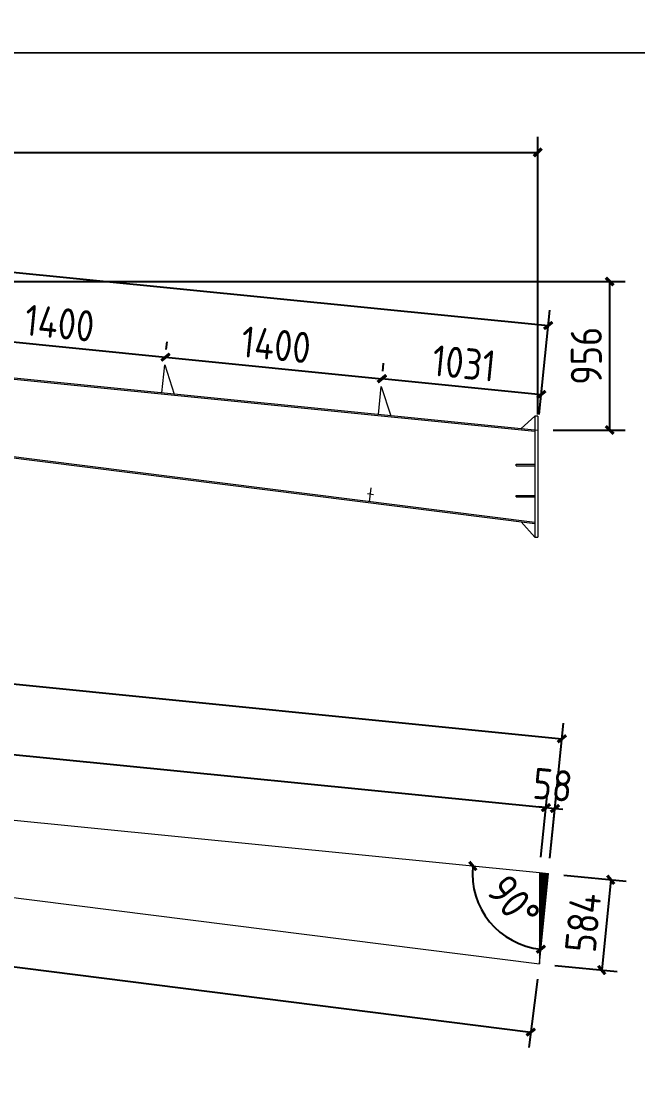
# Model space of a CAD drawing. Extents: x 485428 to 797698, y 56414 to 211814.
# Drawn here: x 756013 to 759981, y 116980 to 123816 of the extents above; entities that cross this region are included whole.
import ezdxf

# ---------------------------------------------------------------- set-up
doc = ezdxf.new("R2010")
doc.units = 0
doc.header["$LTSCALE"] = 1000
doc.header["$MEASUREMENT"] = 0
doc.styles.get("Standard").update_dxf_attribs({"font": 'gbenor.shx', "bigfont": 'gbcbig.shx'})
doc.dimstyles.get("Standard").update_dxf_attribs({"dimscale": 100, "dimtxt": 2, "dimasz": 0.4, "dimexe": 0.5, "dimexo": 1, "dimgap": 0.5, "dimtad": 1, "dimdec": 0, "dimzin": 0, "dimdsep": 46, "dimtxsty": 'Standard', "dimblk": 'ARCHTICK', "dimcen": 0.09, "dimadec": 0, "dimazin": 0, "dimtfac": 1, "dimtdec": 0, "dimtix": 1, "dimtmove": 2, "dimatfit": 3, "dimfxl": 1, "dimtolj": 1, "dimtzin": 0, "dimarcsym": 0})

# ---------------------------------------------------------------- blocks, each defined once
blk = doc.blocks.new('_ArchTick')
at = {"color": 0, "linetype": 'ByBlock', "const_width": 0.4}
blk.add_lwpolyline([(-0.5, -0.5), (0.5, 0.5)], dxfattribs=at)
blk = doc.blocks.new('*D2415')
at = {"color": 3, "lineweight": -2}
for p, q in [((755553.2, 121843.4), (755558.3, 121893.6)), ((755548.3, 121794.1), (756941.4, 121654.8)), ((756946.3, 121704.1), (756951.3, 121754.3))]:
    blk.add_line(p, q, dxfattribs=at)
at = {"layer": 'Defpoints', "color": 0}
for p in [(755543.3, 121743.9), (756941.4, 121654.8), (756936.3, 121604.6)]:
    blk.add_point(p, dxfattribs=at)
at = {"color": 3, "lineweight": -2, "xscale": 50, "yscale": 50, "zscale": 50}
for p, rotation in [((755548.3, 121794.1), 174.289406862425), ((756941.4, 121654.8), 354.2894068624249)]:
    blk.add_blockref('_ArchTick', p, dxfattribs=dict(at, rotation=rotation))
at = {"color": 0, "lineweight": 15, "insert": (756259.8, 121873.7), "char_height": 200, "attachment_point": 5, "rotation": 354.28941}
blk.add_mtext('\\A1;1400', dxfattribs=at)
blk = doc.blocks.new('*D2416')
at = {"color": 3, "lineweight": -2}
for p, q in [((756946.3, 121704.1), (756951.3, 121754.3)), ((756941.4, 121654.8), (758334.4, 121515.5)), ((758339.3, 121564.8), (758344.4, 121615))]:
    blk.add_line(p, q, dxfattribs=at)
at = {"layer": 'Defpoints', "color": 0}
for p in [(756936.3, 121604.6), (758334.4, 121515.5), (758329.4, 121465.3)]:
    blk.add_point(p, dxfattribs=at)
at = {"color": 3, "lineweight": -2, "xscale": 50, "yscale": 50, "zscale": 50}
for p, rotation in [((756941.4, 121654.8), 174.289406862425), ((758334.4, 121515.5), 354.2894068624249)]:
    blk.add_blockref('_ArchTick', p, dxfattribs=dict(at, rotation=rotation))
at = {"color": 0, "lineweight": 15, "insert": (757652.8, 121734.4), "char_height": 200, "attachment_point": 5, "rotation": 354.28941}
blk.add_mtext('\\A1;1400', dxfattribs=at)
blk = doc.blocks.new('*D2417')
at = {"color": 3, "lineweight": -2}
for p, q in [((758339.3, 121564.8), (758344.6, 121617.1)), ((758334.6, 121517.6), (759360.1, 121415.1)), ((759347.1, 121285.2), (759370, 121514.6))]:
    blk.add_line(p, q, dxfattribs=at)
at = {"layer": 'Defpoints', "color": 0}
for p in [(758329.4, 121465.3), (759360.1, 121415.1), (759337.2, 121185.7)]:
    blk.add_point(p, dxfattribs=at)
at = {"color": 3, "lineweight": -2, "xscale": 50, "yscale": 50, "zscale": 50}
for p, rotation in [((758334.6, 121517.6), 174.289406862425), ((759360.1, 121415.1), 354.2894068624249)]:
    blk.add_blockref('_ArchTick', p, dxfattribs=dict(at, rotation=rotation))
at = {"color": 0, "lineweight": 15, "insert": (758862.3, 121615.6), "char_height": 200, "attachment_point": 5, "rotation": 354.28941}
blk.add_mtext('\\A1;1031', dxfattribs=at)
blk = doc.blocks.new('*D2418')
at = {"color": 3, "lineweight": -2}
for p, q in [((749764.1, 122241.4), (749831.2, 122914.4)), ((749821.3, 122814.9), (759404.3, 121858.7)), ((759347.1, 121285.2), (759414.2, 121958.2))]:
    blk.add_line(p, q, dxfattribs=at)
at = {"layer": 'Defpoints', "color": 0}
for p in [(749754.2, 122141.9), (759404.3, 121858.7), (759337.2, 121185.7)]:
    blk.add_point(p, dxfattribs=at)
at = {"color": 3, "lineweight": -2, "xscale": 50, "yscale": 50, "zscale": 50}
for p, rotation in [((749821.3, 122814.9), 174.3018385041065), ((759404.3, 121858.7), 354.3018385041065)]:
    blk.add_blockref('_ArchTick', p, dxfattribs=dict(at, rotation=rotation))
at = {"color": 0, "lineweight": 15, "insert": (754627.7, 122486.1), "char_height": 200, "attachment_point": 5, "rotation": 354.30184}
blk.add_mtext('\\A1;9631', dxfattribs=at)
blk = doc.blocks.new('*D2372')
at = {"color": 3, "lineweight": -2}
for p, q in [((749854.2, 122141.9), (759899.6, 122141.9)), ((759799.6, 122141.9), (759799.6, 121185.7)), ((759437.2, 121185.7), (759899.6, 121185.7))]:
    blk.add_line(p, q, dxfattribs=at)
at = {"layer": 'Defpoints', "color": 0}
for p in [(749754.2, 122141.9), (759337.2, 121185.7), (759799.6, 121185.7)]:
    blk.add_point(p, dxfattribs=at)
at = {"color": 3, "lineweight": -2, "xscale": 50, "yscale": 50, "zscale": 50}
for p, rotation in [((759799.6, 122141.9), 90), ((759799.6, 121185.7), 270)]:
    blk.add_blockref('_ArchTick', p, dxfattribs=dict(at, rotation=rotation))
at = {"color": 0, "lineweight": 15, "insert": (759649.6, 121663.8), "char_height": 200, "attachment_point": 5, "rotation": 90}
blk.add_mtext('\\A1;956', dxfattribs=at)
blk = doc.blocks.new('*D2373')
at = {"color": 3, "lineweight": -2}
for p, q in [((749754.2, 122241.9), (749754.2, 123072.7)), ((759337.2, 121285.7), (759337.2, 123072.7)), ((749754.2, 122972.7), (759337.2, 122972.7))]:
    blk.add_line(p, q, dxfattribs=at)
at = {"layer": 'Defpoints', "color": 0}
for p in [(759337.2, 122972.7), (749754.2, 122141.9), (759337.2, 121185.7)]:
    blk.add_point(p, dxfattribs=at)
at = {"color": 3, "lineweight": -2, "xscale": 50, "yscale": 50, "zscale": 50, "rotation": 180}
blk.add_blockref('_ArchTick', (749754.2, 122972.7), dxfattribs=at)
at = {"color": 3, "lineweight": -2, "xscale": 50, "yscale": 50, "zscale": 50}
blk.add_blockref('_ArchTick', (759337.2, 122972.7), dxfattribs=at)
at = {"color": 0, "lineweight": 15, "insert": (754545.7, 123122.7), "char_height": 200, "attachment_point": 5}
blk.add_mtext('\\A1;9583', dxfattribs=at)
blk = doc.blocks.new('*D2374')
at = {"color": 3, "lineweight": -2}
for p, q in [((749810.7, 119390.3), (749852.5, 119808.7)), ((749842.5, 119709.2), (759389.5, 118756.6)), ((759357.7, 118437.7), (759399.5, 118856.1))]:
    blk.add_line(p, q, dxfattribs=at)
at = {"layer": 'Defpoints', "color": 0}
for p in [(749800.8, 119290.8), (759389.5, 118756.6), (759347.8, 118338.2)]:
    blk.add_point(p, dxfattribs=at)
at = {"color": 3, "lineweight": -2, "xscale": 50, "yscale": 50, "zscale": 50}
for p, rotation in [((749842.5, 119709.2), 174.3018853825855), ((759389.5, 118756.6), 354.3018853825855)]:
    blk.add_blockref('_ArchTick', p, dxfattribs=dict(at, rotation=rotation))
at = {"color": 0, "lineweight": 15, "insert": (754631.6, 119388.8), "char_height": 200, "attachment_point": 5, "rotation": 354.30189}
blk.add_mtext('\\A1;上翼板 9594', dxfattribs=at)
blk = doc.blocks.new('*D2375')
at = {"color": 3, "lineweight": -2}
for p, q in [((759357.7, 118437.7), (759399.6, 118856.1)), ((759415.8, 118431.9), (759457.7, 118850.3)), ((759389.6, 118756.6), (759339.9, 118761.6)), ((759389.6, 118756.6), (759447.7, 118750.8)), ((759447.7, 118750.8), (759497.5, 118745.8))]:
    blk.add_line(p, q, dxfattribs=at)
at = {"layer": 'Defpoints', "color": 0}
for p in [(759447.7, 118750.8), (759347.8, 118338.2), (759405.9, 118332.4)]:
    blk.add_point(p, dxfattribs=at)
at = {"color": 3, "lineweight": -2, "xscale": 50, "yscale": 50, "zscale": 50}
for p, rotation in [((759389.6, 118756.6), 354.2894068624249), ((759447.7, 118750.8), 174.2894068624249)]:
    blk.add_blockref('_ArchTick', p, dxfattribs=dict(at, rotation=rotation))
at = {"color": 0, "lineweight": 15, "insert": (759433.6, 118903), "char_height": 200, "attachment_point": 5, "rotation": 354.28941}
blk.add_mtext('\\A1;58', dxfattribs=at)
blk = doc.blocks.new('*D2377')
at = {"color": 3, "lineweight": -2}
for p, q in [((749788.2, 118856), (749733.1, 118419.3)), ((749745.6, 118518.5), (759292.3, 117312)), ((759335.2, 117652.1), (759279.7, 117212.8))]:
    blk.add_line(p, q, dxfattribs=at)
at = {"layer": 'Defpoints', "color": 0}
for p in [(749800.8, 118955.2), (759347.8, 117751.3), (759292.3, 117312)]:
    blk.add_point(p, dxfattribs=at)
at = {"color": 3, "lineweight": -2, "xscale": 50, "yscale": 50, "zscale": 50}
for p, rotation in [((749745.6, 118518.5), 172.7974352008162), ((759292.3, 117312), 352.7974352008162)]:
    blk.add_blockref('_ArchTick', p, dxfattribs=dict(at, rotation=rotation))
at = {"color": 0, "lineweight": 15, "insert": (754538.6, 118070.6), "char_height": 200, "attachment_point": 5, "rotation": 352.79744}
blk.add_mtext('\\A1;下翼板 9623', dxfattribs=at)
blk = doc.blocks.new('*D2351')
at = {"color": 3, "lineweight": -2}
for p, q in [((749810.7, 119390.3), (749897.2, 120257.4)), ((749887.3, 120157.9), (759492.4, 119199.5)), ((759415.8, 118431.9), (759502.3, 119299))]:
    blk.add_line(p, q, dxfattribs=at)
at = {"layer": 'Defpoints', "color": 0}
for p in [(749800.8, 119290.8), (759492.4, 119199.5), (759405.9, 118332.4)]:
    blk.add_point(p, dxfattribs=at)
at = {"color": 3, "lineweight": -2, "xscale": 50, "yscale": 50, "zscale": 50}
for p, rotation in [((749887.3, 120157.9), 174.3018098899082), ((759492.4, 119199.5), 354.3018098899082)]:
    blk.add_blockref('_ArchTick', p, dxfattribs=dict(at, rotation=rotation))
at = {"color": 0, "lineweight": 15, "insert": (754705.4, 119834.5), "char_height": 200, "attachment_point": 5, "rotation": 354.30181}
blk.add_mtext('\\A1;腹板 9653', dxfattribs=at)
blk = doc.blocks.new('*D2379')
at = {"color": 0, "lineweight": -2}
blk.add_arc((759405.9, 118332.4), 489.3, 174.30189, 264.28941, dxfattribs=at)
at = {"layer": 'Defpoints', "color": 0}
for p in [(749800.8, 119290.8), (759347.8, 118338.2), (759405.9, 118332.4), (758960, 118131.1), (759347.8, 117751.3)]:
    blk.add_point(p, dxfattribs=at)
at = {"color": 0, "lineweight": -2, "xscale": 50, "yscale": 50, "zscale": 50}
for p, rotation in [((758919.1, 118381), 84.30188538258541), ((759357.2, 117845.6), 354.2894068625025)]:
    blk.add_blockref('_ArchTick', p, dxfattribs=dict(at, rotation=rotation))
at = {"color": 0, "lineweight": 15, "insert": (759182, 118149.2), "char_height": 200, "attachment_point": 5, "rotation": 309.29565}
blk.add_mtext('\\A1;90°', dxfattribs=at)
blk = doc.blocks.new('*D2414')
at = {"color": 3, "lineweight": -2}
for p, q in [((759505.4, 118322.4), (759906.3, 118282.4)), ((759806.8, 118292.3), (759748.7, 117711.2)), ((759447.3, 117741.4), (759848.2, 117701.3))]:
    blk.add_line(p, q, dxfattribs=at)
at = {"layer": 'Defpoints', "color": 0}
for p in [(759405.9, 118332.4), (759347.8, 117751.3), (759748.7, 117711.2)]:
    blk.add_point(p, dxfattribs=at)
at = {"color": 3, "lineweight": -2, "xscale": 50, "yscale": 50, "zscale": 50}
for p, rotation in [((759806.8, 118292.3), 84.28940686249521), ((759748.7, 117711.2), 264.2894068624952)]:
    blk.add_blockref('_ArchTick', p, dxfattribs=dict(at, rotation=rotation))
at = {"color": 0, "lineweight": 15, "insert": (759628.5, 118016.7), "char_height": 200, "attachment_point": 5, "rotation": 84.28941}
blk.add_mtext('\\A1;584', dxfattribs=at)
blk = doc.blocks.new('*D3376')
at = {"color": 0, "lineweight": -2}
blk.add_arc((749800.8, 119290.8), 314.3, 264.3186, 354.30189, dxfattribs=at)
at = {"layer": 'Defpoints', "color": 0}
for p in [(749800.8, 119290.8), (749800.8, 119290.8), (749930.2, 119004.4), (749767.8, 118959.3), (759347.8, 118338.2)]:
    blk.add_point(p, dxfattribs=at)
at = {"color": 0, "lineweight": -2, "xscale": 50, "yscale": 50, "zscale": 50}
for p, rotation in [((750113.5, 119259.6), 84.30188538258548), ((749769.7, 118978.1), 174.3185968637683)]:
    blk.add_blockref('_ArchTick', p, dxfattribs=dict(at, rotation=rotation))
at = {"color": 0, "lineweight": 15, "insert": (749873.2, 119202.4), "char_height": 200, "attachment_point": 5, "rotation": 39.31024}
blk.add_mtext('\\A1;90°', dxfattribs=at)

msp = doc.modelspace()

# ---------------------------------------------------------------- hatches: boundary and pattern name
at = {"lineweight": 15}
h = msp.add_hatch(dxfattribs=at)
h.set_pattern_fill('ANSI31', color=256, scale=2, style=0)
h.set_pattern_definition([(45, (0, 0), (-2.24506403, 2.24506403), [])])
h.paths.add_polyline_path([(759405.9, 118332.4), (759347.8, 118338.2), (759347.8, 117751.3)])

# ---------------------------------------------------------------- linework, layer by layer
for p, q in [((749754.2, 122141.9), (759337.2, 121185.7)), ((749772.2, 122132.1), (759319.2, 121179.5)), ((749772.2, 121796.5), (759319.2, 120592.6)), ((749772.2, 121788.4), (759319.2, 120584.5)), ((758240.4, 120776.7), (758280.1, 120771.7)), ((749800.8, 119290.8), (759347.8, 118338.2)), ((749800.8, 118955.2), (759347.8, 117751.3)), ((759347.8, 118338.2), (759405.9, 118332.4)), ((759347.8, 117751.3), (759405.9, 118332.4))]:
    msp.add_line(p, q, dxfattribs=at)
at = {"color": 2, "lineweight": 15}
for p, q in [((756918.4, 121425.5), (756936.3, 121604.6)), ((756918.4, 121425.5), (756936.3, 121604.6)), ((756936.3, 121604.6), (756998, 121417.6)), ((758311.5, 121286.2), (758329.4, 121465.3)), ((758311.5, 121286.2), (758329.4, 121465.3)), ((758329.4, 121465.3), (758391.1, 121278.2)), ((759319.2, 121275.9), (759231.2, 121196.3)), ((759319.2, 121275.9), (759319.2, 120495.9)), ((759337.2, 121275.9), (759319.2, 121275.9)), ((759337.2, 121275.9), (759337.2, 120495.9)), ((759197.2, 120955.9), (759197.2, 120965.9)), ((759197.2, 120965.9), (759317.2, 120965.9)), ((759197.2, 120955.9), (759317.2, 120955.9)), ((758255.3, 120724.4), (758264.3, 120814)), ((759197.2, 120755.9), (759197.2, 120765.9)), ((759197.2, 120765.9), (759317.2, 120765.9)), ((759197.2, 120755.9), (759317.2, 120755.9)), ((759231.3, 120595.7), (759319.2, 120495.9)), ((759319.2, 120495.9), (759337.2, 120495.9)), ((759347.8, 118338.2), (759347.8, 117751.3))]:
    msp.add_line(p, q, dxfattribs=at)
at = {"lineweight": 15}
for points in [[(748588.1, 134114.2), (763438.1, 134114.2), (763438.1, 123614.2), (748588.1, 123614.2)], [(748588.1, 123614.2), (763438.1, 123614.2), (763438.1, 113114.2), (748588.1, 113114.2)]]:
    msp.add_lwpolyline(points, close=True, dxfattribs=at)

# ---------------------------------------------------------------- dimensions: what is measured, and where the dimension line sits
dim = msp.add_linear_dim(base=(759337.2, 122972.7), p1=(749754.2, 122141.9), p2=(759337.2, 121185.7), dimstyle='Standard', override={"dimtxt": 2, "dimasz": 0.5, "dimexe": 1, "dimexo": 1, "dimclrd": 3, "dimclre": 3}, dxfattribs=at)
dim.commit()
dim.dimension.update_dxf_attribs({"geometry": '*D2373', "text_midpoint": (754545.7, 123122.7)})
for p1, p2, distance, picture, middle in [((749754.2, 122141.9), (759337.2, 121185.7), 676.3, '*D2418', (754627.7, 122486.1)), ((759405.9, 118332.4), (759347.8, 117751.3), 402.9, '*D2414', (759628.5, 118016.7))]:
    dim = msp.add_aligned_dim(p1=p1, p2=p2, distance=distance, dimstyle='Standard', override={"dimtxt": 2, "dimasz": 0.5, "dimexe": 1, "dimexo": 1, "dimclrd": 3, "dimclre": 3}, dxfattribs=at)
    dim.commit()
    dim.dimension.update_dxf_attribs({"geometry": picture, "text_midpoint": middle})
for base, p1, p2, angle, picture, middle in [((759799.6, 121185.7), (749754.2, 122141.9), (759337.2, 121185.7), 90, '*D2372', (759649.6, 121663.8)), ((756941.4, 121654.8), (755543.3, 121743.9), (756936.3, 121604.6), 174.28941, '*D2415', (756259.8, 121873.7)), ((758334.4, 121515.5), (756936.3, 121604.6), (758329.4, 121465.3), 174.28941, '*D2416', (757652.8, 121734.4)), ((759360.1, 121415.1), (758329.4, 121465.3), (759337.2, 121185.7), 174.28941, '*D2417', (758862.3, 121615.6)), ((759447.7, 118750.8), (759347.8, 118338.2), (759405.9, 118332.4), 174.28941, '*D2375', (759433.6, 118903))]:
    dim = msp.add_linear_dim(base=base, p1=p1, p2=p2, angle=angle, dimstyle='Standard', override={"dimtxt": 2, "dimasz": 0.5, "dimexe": 1, "dimexo": 1, "dimclrd": 3, "dimclre": 3}, dxfattribs=at)
    dim.commit()
    dim.dimension.update_dxf_attribs({"geometry": picture, "text_midpoint": middle})
for p2, distance, text, picture, middle in [((759405.9, 118332.4), 871.4, '腹板 9653', '*D2351', (754705.4, 119834.5)), ((759347.8, 118338.2), 420.5, '上翼板 9594', '*D2374', (754631.6, 119388.8))]:
    dim = msp.add_aligned_dim(p1=(749800.8, 119290.8), p2=p2, distance=distance, text=text, dimstyle='Standard', override={"dimtxt": 2, "dimasz": 0.5, "dimexe": 1, "dimexo": 1, "dimclrd": 3, "dimclre": 3}, dxfattribs=at)
    dim.commit()
    dim.dimension.update_dxf_attribs({"geometry": picture, "text_midpoint": middle})
at = {"color": 1, "lineweight": 15}
for base, line1, line2, picture, middle in [((749930.2, 119004.4), ((749800.8, 119290.8), (759347.8, 118338.2)), ((749767.8, 118959.3), (749800.8, 119290.8)), '*D3376', (749873.2, 119202.4)), ((758960, 118131.1), ((759347.8, 117751.3), (759405.9, 118332.4)), ((749800.8, 119290.8), (759347.8, 118338.2)), '*D2379', (759182, 118149.2))]:
    dim = msp.add_angular_dim_2l(base=base, line1=line1, line2=line2, dimstyle='Standard', override={"dimtxt": 2, "dimasz": 0.5, "dimgap": 1}, dxfattribs=at)
    dim.commit()
    dim.dimension.update_dxf_attribs({"geometry": picture, "text_midpoint": middle})
at = {"lineweight": 15}
dim = msp.add_linear_dim(base=(759292.3, 117312), p1=(749800.8, 118955.2), p2=(759347.8, 117751.3), angle=172.79744, text='下翼板 9623', dimstyle='Standard', override={"dimtxt": 2, "dimasz": 0.5, "dimexe": 1, "dimexo": 1, "dimclrd": 3, "dimclre": 3}, dxfattribs=at)
dim.commit()
dim.dimension.update_dxf_attribs({"geometry": '*D2377', "text_midpoint": (754538.6, 118070.6)})

doc.saveas('drawing.dxf')
